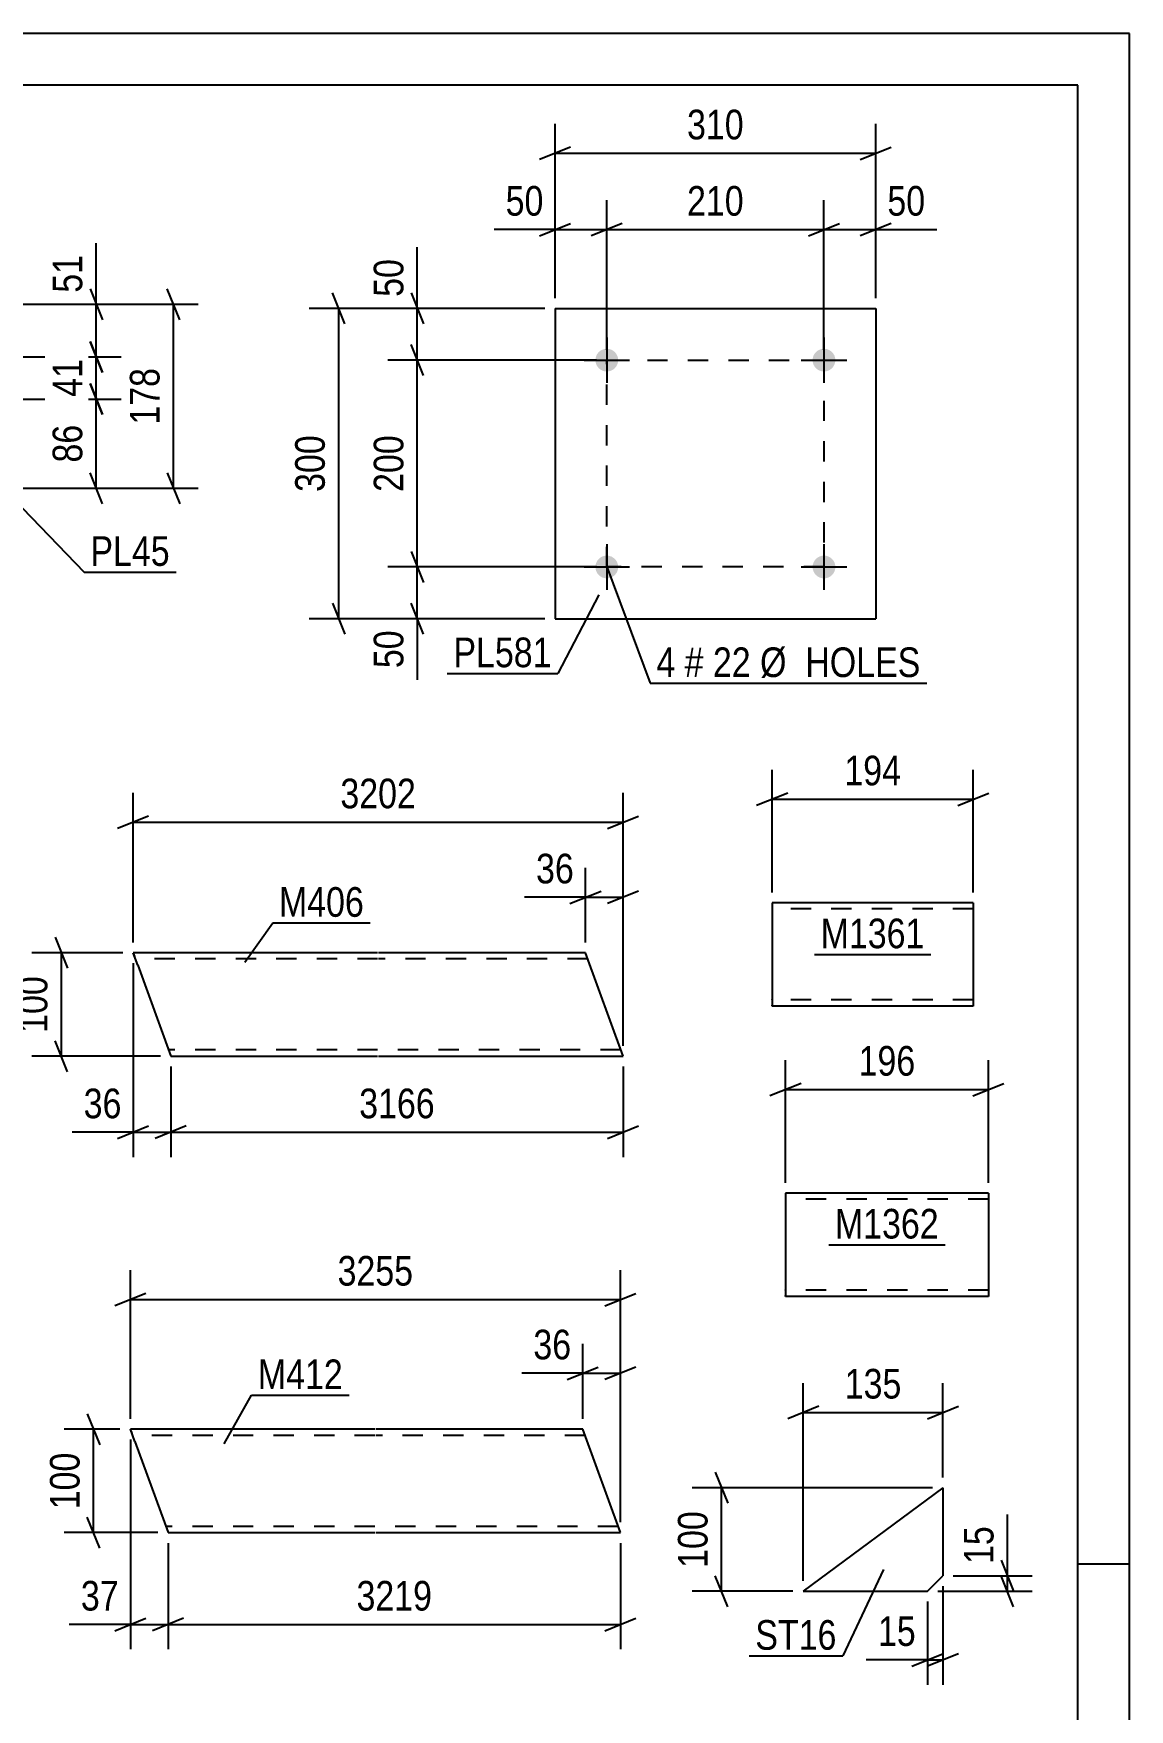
# Model space of a CAD drawing. Header units: millimetres. Extents: x 0 to 420, y 0 to 297.
# Drawn here: x 314 to 420, y 135 to 297 of the extents above; entities that cross this region are included whole.
import ezdxf

# ---------------------------------------------------------------- set-up
doc = ezdxf.new("R2010")
doc.units = ezdxf.units.MM
doc.linetypes.add('DXK_LINE_DOT2', pattern=[3.9198, 1.9599, -1.9599])
doc.styles.add('Arial Narrow', font='ARIALN.TTF', dxfattribs={"height": 0.2})

# ---------------------------------------------------------------- blocks, each defined once
blk = doc.blocks.new('Unknown-283123493-1133')
at = {"color": 5, "linetype": 'Continuous'}
for p, q in [((420, 297), (0, 297)), ((420, 0), (420, 297)), ((415, 292), (5, 292)), ((415, 5), (415, 292)), ((420, 149), (415, 149))]:
    blk.add_line(p, q, dxfattribs=at)
blk = doc.blocks.new('Part-283123493-1661 - 1645')
at = {"color": 2, "linetype": 'Continuous'}
for p, q in [((324.1, 206.92), (323.66, 208.12)), ((347.3, 208.12), (323.66, 208.12)), ((367.4, 208.12), (347.4, 208.12)), ((371.04, 198.12), (367.4, 208.12)), ((324.1, 206.92), (327.3, 198.12)), ((327.3, 198.12), (347.3, 198.12)), ((347.4, 198.12), (371.04, 198.12))]:
    blk.add_line(p, q, dxfattribs=at)
at = {"color": 7, "linetype": 'DXK_LINE_DOT2'}
for p, q in [((323.66, 208.12), (323.7, 208.03)), ((323.7, 208.03), (323.79, 207.77)), ((347.3, 207.52), (323.88, 207.52)), ((367.62, 207.52), (347.4, 207.52)), ((347.3, 198.72), (327.08, 198.72)), ((370.82, 198.72), (347.4, 198.72))]:
    blk.add_line(p, q, dxfattribs=at)
blk = doc.blocks.new('Part-283123493-1247 - 1229')
at = {"color": 2, "linetype": 'Continuous'}
for p, q in [((323.83, 160.85), (323.39, 162.05)), ((347.04, 162.05), (323.39, 162.05)), ((367.14, 162.05), (347.14, 162.05)), ((370.78, 152.05), (367.14, 162.05)), ((323.83, 160.85), (327.04, 152.05)), ((327.04, 152.05), (347.04, 152.05)), ((347.14, 152.05), (370.78, 152.05))]:
    blk.add_line(p, q, dxfattribs=at)
at = {"color": 7, "linetype": 'DXK_LINE_DOT2'}
for p, q in [((323.39, 162.05), (323.42, 161.96)), ((323.42, 161.96), (323.52, 161.7)), ((347.04, 161.45), (323.61, 161.45)), ((367.36, 161.45), (347.14, 161.45)), ((347.04, 152.65), (326.82, 152.65)), ((370.56, 152.65), (347.14, 152.65))]:
    blk.add_line(p, q, dxfattribs=at)
blk = doc.blocks.new('Part-283123493-10330 - 10324')
at = {"color": 2, "linetype": 'Continuous'}
for p, q in [((401.96, 156.39), (388.46, 146.39)), ((401.96, 156.39), (401.96, 147.89)), ((400.46, 146.39), (401.96, 147.89)), ((388.46, 146.39), (400.46, 146.39))]:
    blk.add_line(p, q, dxfattribs=at)
blk = doc.blocks.new('Part-283123493-10507 - 10501')
at = {"color": 2, "linetype": 'Continuous'}
for p, q in [((404.89, 212.96), (385.45, 212.96)), ((385.45, 212.96), (385.45, 203.05)), ((404.89, 212.96), (404.89, 202.96)), ((385.45, 202.96), (385.45, 203.05)), ((404.89, 202.96), (385.45, 202.96))]:
    blk.add_line(p, q, dxfattribs=at)
at = {"color": 7, "linetype": 'DXK_LINE_DOT2'}
for p, q in [((404.89, 212.36), (385.45, 212.36)), ((385.45, 203.56), (385.45, 203.61)), ((404.89, 203.56), (385.45, 203.56)), ((404.89, 203.56), (404.89, 203.61))]:
    blk.add_line(p, q, dxfattribs=at)
blk = doc.blocks.new('Part-283123493-10567 - 10523')
at = {"color": 2, "linetype": 'Continuous'}
for p, q in [((364.46, 270.42), (364.46, 240.42)), ((364.46, 270.42), (395.46, 270.42)), ((395.46, 270.42), (395.46, 240.42)), ((364.46, 240.42), (395.46, 240.42))]:
    blk.add_line(p, q, dxfattribs=at)
blk = doc.blocks.new('Bolt-283123493-10557 - 10523')
at = {"linetype": 'Continuous'}
for points in [[(370.56, 265.42, -1), (368.36, 265.42, -1)], [(391.56, 265.42, -1), (389.36, 265.42, -1)]]:
    blk.add_hatch(color=1, dxfattribs=at).paths.add_polyline_path(points)
at = {"color": 1, "linetype": 'Continuous'}
for p, q in [((369.46, 267.62), (369.46, 263.22)), ((390.46, 267.62), (390.46, 263.22)), ((367.26, 265.42), (371.66, 265.42)), ((388.26, 265.42), (392.66, 265.42))]:
    blk.add_line(p, q, dxfattribs=at)
blk = doc.blocks.new('Bolt-283123493-10562 - 10523')
at = {"linetype": 'Continuous'}
for points in [[(370.56, 245.42, -1), (368.36, 245.42, -1)], [(391.56, 245.42, -1), (389.36, 245.42, -1)]]:
    blk.add_hatch(color=1, dxfattribs=at).paths.add_polyline_path(points)
at = {"color": 1, "linetype": 'Continuous'}
for p, q in [((369.46, 247.62), (369.46, 243.22)), ((390.46, 247.62), (390.46, 243.22)), ((367.26, 245.42), (371.66, 245.42)), ((388.26, 245.42), (392.66, 245.42))]:
    blk.add_line(p, q, dxfattribs=at)
blk = doc.blocks.new('Part-283123493-10686 - 10680')
at = {"color": 2, "linetype": 'Continuous'}
for p, q in [((406.36, 184.89), (386.74, 184.89)), ((386.74, 184.89), (386.74, 174.98)), ((406.36, 184.89), (406.36, 174.89)), ((386.74, 174.89), (386.74, 174.98)), ((406.36, 174.89), (386.74, 174.89))]:
    blk.add_line(p, q, dxfattribs=at)
at = {"color": 7, "linetype": 'DXK_LINE_DOT2'}
for p, q in [((406.36, 184.29), (386.74, 184.29)), ((386.74, 175.49), (386.74, 175.53)), ((406.36, 175.49), (386.74, 175.49)), ((406.36, 175.49), (406.36, 175.53))]:
    blk.add_line(p, q, dxfattribs=at)
blk = doc.blocks.new('Rectangle-283123493-16461 - 10523')
at = {"color": 1, "linetype": 'DXK_LINE_DOT2'}
blk.add_lwpolyline([(369.46, 265.42), (390.46, 265.42), (390.46, 245.42), (369.46, 245.42), (369.46, 265.42)], close=True, dxfattribs=at)
blk = doc.blocks.new('StraightDimension-283123493-1717 - 1645')
at = {"color": 7, "linetype": 'Continuous'}
for p, q in [((367.4, 209.12), (367.4, 216.33)), ((371.04, 199.12), (371.04, 216.33)), ((365.9, 212.88), (368.9, 214.08)), ((372.54, 214.08), (369.54, 212.88)), ((367.4, 213.48), (371.04, 213.48))]:
    blk.add_line(p, q, dxfattribs=at)
at = {"color": 0}
blk.add_wipeout([(366.88, 214.23), (366.88, 218.43), (362.02, 218.43), (362.02, 214.23)], dxfattribs=at)
at = {"color": 7, "linetype": 'Continuous'}
blk.add_line((367.4, 213.48), (361.5, 213.48), dxfattribs=at)
blk.add_line((367.4, 213.48), (361.5, 213.48), dxfattribs=at)
at = {"color": 3, "style": 'Arial Narrow'}
blk.add_text('36', height=2.863, dxfattribs=at).set_placement((362.62, 214.83))
blk = doc.blocks.new('StraightDimension-283123493-1752 - 1645')
at = {"color": 7, "linetype": 'Continuous'}
for p, q in [((323.66, 209.12), (323.66, 223.59)), ((371.04, 199.12), (371.04, 223.59)), ((325.16, 221.34), (322.16, 220.14)), ((323.66, 220.74), (371.04, 220.74)), ((369.54, 220.14), (372.54, 221.34))]:
    blk.add_line(p, q, dxfattribs=at)
at = {"color": 0}
blk.add_wipeout([(351.61, 221.49), (351.61, 225.69), (343.1, 225.69), (343.1, 221.49)], dxfattribs=at)
at = {"color": 3, "style": 'Arial Narrow'}
blk.add_text('3202', height=2.863, dxfattribs=at).set_placement((343.7, 222.09))
blk = doc.blocks.new('StraightDimension-283123493-1664 - 1645')
at = {"color": 7, "linetype": 'Continuous'}
for p, q in [((316.12, 209.62), (317.32, 206.62)), ((322.66, 208.12), (313.87, 208.12)), ((316.72, 198.12), (316.72, 208.12)), ((317.32, 196.62), (316.12, 199.62)), ((326.3, 198.12), (313.87, 198.12))]:
    blk.add_line(p, q, dxfattribs=at)
at = {"color": 0}
blk.add_wipeout([(315.97, 206.46), (311.77, 206.46), (311.77, 199.78), (315.97, 199.78)], dxfattribs=at)
at = {"color": 3, "style": 'Arial Narrow'}
blk.add_text('100', height=2.863, rotation=90.0002, dxfattribs=at).set_placement((315.37, 200.38))
blk = doc.blocks.new('StraightDimension-283123493-1682 - 1645')
at = {"color": 7, "linetype": 'Continuous'}
for p, q in [((323.66, 207.12), (323.66, 188.37)), ((327.3, 197.12), (327.3, 188.37)), ((322.16, 190.17), (325.16, 191.37)), ((328.8, 191.37), (325.8, 190.17)), ((323.66, 190.77), (327.3, 190.77))]:
    blk.add_line(p, q, dxfattribs=at)
at = {"color": 0}
blk.add_wipeout([(323.14, 191.52), (323.14, 195.72), (318.28, 195.72), (318.28, 191.52)], dxfattribs=at)
at = {"color": 7, "linetype": 'Continuous'}
blk.add_line((323.66, 190.77), (317.76, 190.77), dxfattribs=at)
blk.add_line((323.66, 190.77), (317.76, 190.77), dxfattribs=at)
at = {"color": 3, "style": 'Arial Narrow'}
blk.add_text('36', height=2.863, dxfattribs=at).set_placement((318.88, 192.12))
blk = doc.blocks.new('StraightDimension-283123493-1699 - 1645')
at = {"color": 7, "linetype": 'Continuous'}
for p, q in [((327.3, 197.12), (327.3, 188.37)), ((371.04, 197.12), (371.04, 188.37)), ((328.8, 191.37), (325.8, 190.17)), ((369.54, 190.17), (372.54, 191.37)), ((327.3, 190.77), (371.04, 190.77))]:
    blk.add_line(p, q, dxfattribs=at)
at = {"color": 0}
blk.add_wipeout([(353.43, 191.52), (353.43, 195.72), (344.92, 195.72), (344.92, 191.52)], dxfattribs=at)
at = {"color": 3, "style": 'Arial Narrow'}
blk.add_text('3166', height=2.863, dxfattribs=at).set_placement((345.52, 192.12))
blk = doc.blocks.new('StraightDimension-283123493-1250 - 1229')
at = {"color": 7, "linetype": 'Continuous'}
for p, q in [((323.39, 163.05), (323.39, 177.44)), ((370.78, 153.05), (370.78, 177.44)), ((324.89, 175.19), (321.89, 173.99)), ((369.28, 173.99), (372.28, 175.19)), ((323.39, 174.59), (370.78, 174.59))]:
    blk.add_line(p, q, dxfattribs=at)
at = {"color": 0}
blk.add_wipeout([(351.34, 175.34), (351.34, 179.54), (342.83, 179.54), (342.83, 175.34)], dxfattribs=at)
at = {"color": 3, "style": 'Arial Narrow'}
blk.add_text('3255', height=2.863, dxfattribs=at).set_placement((343.43, 175.94))
blk = doc.blocks.new('StraightDimension-283123493-1328 - 1229')
at = {"color": 7, "linetype": 'Continuous'}
for p, q in [((323.39, 161.05), (323.39, 140.77)), ((327.04, 151.05), (327.04, 140.77)), ((321.89, 142.57), (324.89, 143.77)), ((323.39, 143.17), (327.04, 143.17)), ((328.54, 143.77), (325.54, 142.57))]:
    blk.add_line(p, q, dxfattribs=at)
at = {"color": 0}
blk.add_wipeout([(322.87, 143.92), (322.87, 148.12), (318.01, 148.12), (318.01, 143.92)], dxfattribs=at)
at = {"color": 7, "linetype": 'Continuous'}
blk.add_line((323.39, 143.17), (317.48, 143.17), dxfattribs=at)
blk.add_line((323.39, 143.17), (317.48, 143.17), dxfattribs=at)
at = {"color": 3, "style": 'Arial Narrow'}
blk.add_text('37', height=2.863, dxfattribs=at).set_placement((318.61, 144.52))
blk = doc.blocks.new('StraightDimension-283123493-1307 - 1229')
at = {"color": 7, "linetype": 'Continuous'}
for p, q in [((327.04, 151.05), (327.04, 140.77)), ((370.78, 151.05), (370.78, 140.77)), ((328.54, 143.77), (325.54, 142.57)), ((327.04, 143.17), (370.78, 143.17)), ((369.28, 142.57), (372.28, 143.77))]:
    blk.add_line(p, q, dxfattribs=at)
at = {"color": 0}
blk.add_wipeout([(353.17, 143.92), (353.17, 148.12), (344.66, 148.12), (344.66, 143.92)], dxfattribs=at)
at = {"color": 3, "style": 'Arial Narrow'}
blk.add_text('3219', height=2.863, dxfattribs=at).set_placement((345.26, 144.52))
blk = doc.blocks.new('StraightDimension-283123493-1268 - 1229')
at = {"color": 7, "linetype": 'Continuous'}
for p, q in [((367.14, 163.05), (367.14, 170.31)), ((370.78, 153.05), (370.78, 170.31)), ((365.64, 166.86), (368.64, 168.06)), ((367.14, 167.46), (370.78, 167.46)), ((372.28, 168.06), (369.28, 166.86))]:
    blk.add_line(p, q, dxfattribs=at)
at = {"color": 0}
blk.add_wipeout([(366.62, 168.21), (366.62, 172.41), (361.76, 172.41), (361.76, 168.21)], dxfattribs=at)
at = {"color": 7, "linetype": 'Continuous'}
blk.add_line((367.14, 167.46), (361.24, 167.46), dxfattribs=at)
blk.add_line((367.14, 167.46), (361.24, 167.46), dxfattribs=at)
at = {"color": 3, "style": 'Arial Narrow'}
blk.add_text('36', height=2.863, dxfattribs=at).set_placement((362.36, 168.81))
blk = doc.blocks.new('StraightDimension-283123493-1346 - 1229')
at = {"color": 7, "linetype": 'Continuous'}
for p, q in [((322.39, 162.05), (316.98, 162.05)), ((319.23, 163.55), (320.43, 160.55)), ((319.83, 152.05), (319.83, 162.05)), ((320.43, 150.55), (319.23, 153.55)), ((326.04, 152.05), (316.98, 152.05))]:
    blk.add_line(p, q, dxfattribs=at)
at = {"color": 0}
blk.add_wipeout([(319.08, 160.39), (314.88, 160.39), (314.88, 153.71), (319.08, 153.71)], dxfattribs=at)
at = {"color": 3, "style": 'Arial Narrow'}
blk.add_text('100', height=2.863, rotation=90.0002, dxfattribs=at).set_placement((318.48, 154.31))
blk = doc.blocks.new('StraightDimension-283123493-9777 - 9674')
at = {"color": 7, "linetype": 'Continuous'}
for p, q in [((319.49, 272.32), (320.69, 269.32)), ((304.26, 270.82), (322.49, 270.82)), ((320.09, 265.73), (320.09, 270.82)), ((320.69, 264.23), (319.49, 267.23)), ((301.69, 265.73), (322.49, 265.73))]:
    blk.add_line(p, q, dxfattribs=at)
at = {"color": 0}
blk.add_wipeout([(319.34, 276.2), (315.14, 276.2), (315.14, 271.34), (319.34, 271.34)], dxfattribs=at)
at = {"color": 7, "linetype": 'Continuous'}
blk.add_line((320.09, 270.82), (320.09, 276.72), dxfattribs=at)
blk.add_line((320.09, 270.82), (320.09, 276.72), dxfattribs=at)
at = {"color": 3, "style": 'Arial Narrow'}
blk.add_text('51', height=2.863, rotation=90.0002, dxfattribs=at).set_placement((318.74, 271.94))
blk = doc.blocks.new('StraightDimension-283123493-9763 - 9674')
at = {"color": 7, "linetype": 'Continuous'}
for p, q in [((319.49, 263.16), (320.69, 260.16)), ((303.62, 261.66), (322.49, 261.66)), ((320.09, 253.03), (320.09, 261.66)), ((320.69, 251.53), (319.49, 254.53)), ((312.68, 253.03), (322.49, 253.03))]:
    blk.add_line(p, q, dxfattribs=at)
at = {"color": 0}
blk.add_wipeout([(319.34, 259.77), (315.14, 259.77), (315.14, 254.92), (319.34, 254.92)], dxfattribs=at)
at = {"color": 3, "style": 'Arial Narrow'}
blk.add_text('86', height=2.863, rotation=90.0002, dxfattribs=at).set_placement((318.74, 255.52))
blk = doc.blocks.new('StraightDimension-283123493-9769 - 9674')
at = {"color": 7, "linetype": 'Continuous'}
for p, q in [((319.49, 267.23), (320.69, 264.23)), ((301.69, 265.73), (322.49, 265.73)), ((320.09, 261.66), (320.09, 265.73)), ((320.69, 260.16), (319.49, 263.16)), ((303.62, 261.66), (322.49, 261.66))]:
    blk.add_line(p, q, dxfattribs=at)
at = {"color": 0}
blk.add_wipeout([(319.34, 266.12), (315.14, 266.12), (315.14, 261.27), (319.34, 261.27)], dxfattribs=at)
at = {"color": 3, "style": 'Arial Narrow'}
blk.add_text('41', height=2.863, rotation=90.0002, dxfattribs=at).set_placement((318.74, 261.87))
blk = doc.blocks.new('StraightDimension-283123493-9812 - 9674')
at = {"color": 7, "linetype": 'Continuous'}
for p, q in [((328.16, 269.32), (326.96, 272.32)), ((304.26, 270.82), (329.96, 270.82)), ((327.56, 253.03), (327.56, 270.82)), ((326.96, 254.53), (328.16, 251.53)), ((312.68, 253.03), (329.96, 253.03))]:
    blk.add_line(p, q, dxfattribs=at)
at = {"color": 0}
blk.add_wipeout([(326.81, 265.27), (322.61, 265.27), (322.61, 258.58), (326.81, 258.58)], dxfattribs=at)
at = {"color": 3, "style": 'Arial Narrow'}
blk.add_text('178', height=2.863, rotation=90.0002, dxfattribs=at).set_placement((326.21, 259.18))
blk = doc.blocks.new('StraightDimension-283123493-10332 - 10324')
at = {"color": 7, "linetype": 'Continuous'}
for p, q in [((407.6, 149.39), (408.8, 146.39)), ((402.96, 147.89), (410.6, 147.89)), ((408.8, 144.89), (407.6, 147.89)), ((408.2, 146.39), (408.2, 147.89)), ((401.46, 146.39), (410.6, 146.39))]:
    blk.add_line(p, q, dxfattribs=at)
at = {"color": 0}
blk.add_wipeout([(407.45, 153.27), (403.25, 153.27), (403.25, 148.42), (407.45, 148.42)], dxfattribs=at)
at = {"color": 7, "linetype": 'Continuous'}
blk.add_line((408.2, 147.89), (408.2, 153.8), dxfattribs=at)
blk.add_line((408.2, 147.89), (408.2, 153.8), dxfattribs=at)
at = {"color": 3, "style": 'Arial Narrow'}
blk.add_text('15', height=2.863, rotation=90.0002, dxfattribs=at).set_placement((406.85, 149.02))
blk = doc.blocks.new('StraightDimension-283123493-10344 - 10324')
at = {"color": 7, "linetype": 'Continuous'}
for p, q in [((379.95, 157.89), (381.15, 154.89)), ((400.96, 156.39), (377.7, 156.39)), ((380.55, 146.39), (380.55, 156.39)), ((381.15, 144.89), (379.95, 147.89)), ((387.46, 146.39), (377.7, 146.39))]:
    blk.add_line(p, q, dxfattribs=at)
at = {"color": 0}
blk.add_wipeout([(379.8, 154.73), (375.6, 154.73), (375.6, 148.05), (379.8, 148.05)], dxfattribs=at)
at = {"color": 3, "style": 'Arial Narrow'}
blk.add_text('100', height=2.863, rotation=90.0002, dxfattribs=at).set_placement((379.2, 148.65))
blk = doc.blocks.new('StraightDimension-283123493-10353 - 10324')
at = {"color": 7, "linetype": 'Continuous'}
for p, q in [((401.96, 146.89), (401.96, 137.35)), ((400.46, 145.39), (400.46, 137.35)), ((398.96, 139.15), (401.96, 140.35)), ((403.46, 140.35), (400.46, 139.15)), ((400.46, 139.75), (401.96, 139.75))]:
    blk.add_line(p, q, dxfattribs=at)
at = {"color": 0}
blk.add_wipeout([(399.93, 140.5), (399.93, 144.7), (395.08, 144.7), (395.08, 140.5)], dxfattribs=at)
at = {"color": 7, "linetype": 'Continuous'}
blk.add_line((400.46, 139.75), (394.55, 139.75), dxfattribs=at)
blk.add_line((400.46, 139.75), (394.55, 139.75), dxfattribs=at)
at = {"color": 3, "style": 'Arial Narrow'}
blk.add_text('15', height=2.863, dxfattribs=at).set_placement((395.68, 141.1))
blk = doc.blocks.new('StraightDimension-283123493-10367 - 10324')
at = {"color": 7, "linetype": 'Continuous'}
for p, q in [((388.46, 147.39), (388.46, 166.52)), ((401.96, 157.39), (401.96, 166.52)), ((389.96, 164.27), (386.96, 163.07)), ((388.46, 163.67), (401.96, 163.67)), ((400.46, 163.07), (403.46, 164.27))]:
    blk.add_line(p, q, dxfattribs=at)
at = {"color": 0}
blk.add_wipeout([(398.55, 164.42), (398.55, 168.62), (391.87, 168.62), (391.87, 164.42)], dxfattribs=at)
at = {"color": 3, "style": 'Arial Narrow'}
blk.add_text('135', height=2.863, dxfattribs=at).set_placement((392.47, 165.02))
blk = doc.blocks.new('StraightDimension-283123493-10509 - 10501')
at = {"color": 7, "linetype": 'Continuous'}
for p, q in [((385.45, 213.96), (385.45, 225.81)), ((404.89, 213.96), (404.89, 225.81)), ((386.95, 223.56), (383.95, 222.36)), ((385.45, 222.96), (404.89, 222.96)), ((403.39, 222.36), (406.39, 223.56))]:
    blk.add_line(p, q, dxfattribs=at)
at = {"color": 0}
blk.add_wipeout([(398.51, 223.71), (398.51, 227.91), (391.83, 227.91), (391.83, 223.71)], dxfattribs=at)
at = {"color": 3, "style": 'Arial Narrow'}
blk.add_text('194', height=2.863, dxfattribs=at).set_placement((392.43, 224.31))
blk = doc.blocks.new('StraightDimension-283123493-10623 - 10523')
at = {"color": 7, "linetype": 'Continuous'}
for p, q in [((344.14, 268.92), (342.94, 271.92)), ((363.46, 270.42), (340.69, 270.42)), ((343.54, 240.42), (343.54, 270.42)), ((342.94, 241.92), (344.14, 238.92)), ((363.46, 240.42), (340.69, 240.42))]:
    blk.add_line(p, q, dxfattribs=at)
at = {"color": 0}
blk.add_wipeout([(342.79, 258.76), (338.59, 258.76), (338.59, 252.08), (342.79, 252.08)], dxfattribs=at)
at = {"color": 3, "style": 'Arial Narrow'}
blk.add_text('300', height=2.863, rotation=90.0002, dxfattribs=at).set_placement((342.19, 252.68))
blk = doc.blocks.new('StraightDimension-283123493-10569 - 10523')
at = {"color": 7, "linetype": 'Continuous'}
for p, q in [((364.46, 271.42), (364.46, 288.27)), ((395.46, 271.42), (395.46, 288.27)), ((365.96, 286.02), (362.96, 284.82)), ((364.46, 285.42), (395.46, 285.42)), ((393.96, 284.82), (396.96, 286.02))]:
    blk.add_line(p, q, dxfattribs=at)
at = {"color": 0}
blk.add_wipeout([(383.3, 286.17), (383.3, 290.37), (376.62, 290.37), (376.62, 286.17)], dxfattribs=at)
at = {"color": 3, "style": 'Arial Narrow'}
blk.add_text('310', height=2.863, dxfattribs=at).set_placement((377.22, 286.77))
blk = doc.blocks.new('StraightDimension-283123493-10634 - 10523')
at = {"color": 7, "linetype": 'Continuous'}
for p, q in [((350.54, 246.92), (351.74, 243.92)), ((368.46, 245.42), (348.29, 245.42)), ((351.14, 240.42), (351.14, 245.42)), ((351.74, 238.92), (350.54, 241.92)), ((363.46, 240.42), (348.29, 240.42))]:
    blk.add_line(p, q, dxfattribs=at)
at = {"color": 0}
blk.add_wipeout([(350.39, 239.89), (346.19, 239.89), (346.19, 235.04), (350.39, 235.04)], dxfattribs=at)
at = {"color": 7, "linetype": 'Continuous'}
blk.add_line((351.14, 240.42), (351.14, 234.51), dxfattribs=at)
blk.add_line((351.14, 240.42), (351.14, 234.51), dxfattribs=at)
at = {"color": 3, "style": 'Arial Narrow'}
blk.add_text('50', height=2.863, rotation=90.0002, dxfattribs=at).set_placement((349.79, 235.64))
blk = doc.blocks.new('StraightDimension-283123493-10647 - 10523')
at = {"color": 7, "linetype": 'Continuous'}
for p, q in [((351.74, 263.92), (350.54, 266.92)), ((368.46, 265.42), (348.29, 265.42)), ((351.14, 245.42), (351.14, 265.42)), ((350.54, 246.92), (351.74, 243.92)), ((368.46, 245.42), (348.29, 245.42))]:
    blk.add_line(p, q, dxfattribs=at)
at = {"color": 0}
blk.add_wipeout([(350.39, 258.76), (346.19, 258.76), (346.19, 252.08), (350.39, 252.08)], dxfattribs=at)
at = {"color": 3, "style": 'Arial Narrow'}
blk.add_text('200', height=2.863, rotation=90.0002, dxfattribs=at).set_placement((349.79, 252.68))
blk = doc.blocks.new('StraightDimension-283123493-10663 - 10523')
at = {"color": 7, "linetype": 'Continuous'}
for p, q in [((350.54, 271.92), (351.74, 268.92)), ((363.46, 270.42), (348.29, 270.42)), ((351.14, 265.42), (351.14, 270.42)), ((351.74, 263.92), (350.54, 266.92)), ((368.46, 265.42), (348.29, 265.42))]:
    blk.add_line(p, q, dxfattribs=at)
at = {"color": 0}
blk.add_wipeout([(350.39, 275.8), (346.19, 275.8), (346.19, 270.94), (350.39, 270.94)], dxfattribs=at)
at = {"color": 7, "linetype": 'Continuous'}
blk.add_line((351.14, 270.42), (351.14, 276.33), dxfattribs=at)
blk.add_line((351.14, 270.42), (351.14, 276.33), dxfattribs=at)
at = {"color": 3, "style": 'Arial Narrow'}
blk.add_text('50', height=2.863, rotation=90.0002, dxfattribs=at).set_placement((349.79, 271.54))
blk = doc.blocks.new('StraightDimension-283123493-16416 - 10523')
at = {"color": 7, "linetype": 'Continuous'}
for p, q in [((390.46, 266.42), (390.46, 280.89)), ((395.46, 271.42), (395.46, 280.89)), ((388.96, 277.44), (391.96, 278.64)), ((390.46, 278.04), (395.46, 278.04)), ((396.96, 278.64), (393.96, 277.44))]:
    blk.add_line(p, q, dxfattribs=at)
at = {"color": 0}
blk.add_wipeout([(400.84, 278.79), (400.84, 282.99), (395.99, 282.99), (395.99, 278.79)], dxfattribs=at)
at = {"color": 7, "linetype": 'Continuous'}
blk.add_line((395.46, 278.04), (401.37, 278.04), dxfattribs=at)
blk.add_line((395.46, 278.04), (401.37, 278.04), dxfattribs=at)
at = {"color": 3, "style": 'Arial Narrow'}
blk.add_text('50', height=2.863, dxfattribs=at).set_placement((396.59, 279.39))
blk = doc.blocks.new('StraightDimension-283123493-16417 - 10523')
at = {"color": 7, "linetype": 'Continuous'}
for p, q in [((369.46, 266.42), (369.46, 280.89)), ((390.46, 266.42), (390.46, 280.89)), ((370.96, 278.64), (367.96, 277.44)), ((369.46, 278.04), (390.46, 278.04)), ((388.96, 277.44), (391.96, 278.64))]:
    blk.add_line(p, q, dxfattribs=at)
at = {"color": 0}
blk.add_wipeout([(383.3, 278.79), (383.3, 282.99), (376.62, 282.99), (376.62, 278.79)], dxfattribs=at)
at = {"color": 3, "style": 'Arial Narrow'}
blk.add_text('210', height=2.863, dxfattribs=at).set_placement((377.22, 279.39))
blk = doc.blocks.new('StraightDimension-283123493-16418 - 10523')
at = {"color": 7, "linetype": 'Continuous'}
for p, q in [((364.46, 271.42), (364.46, 280.89)), ((369.46, 266.42), (369.46, 280.89)), ((362.96, 277.44), (365.96, 278.64)), ((364.46, 278.04), (369.46, 278.04)), ((370.96, 278.64), (367.96, 277.44))]:
    blk.add_line(p, q, dxfattribs=at)
at = {"color": 0}
blk.add_wipeout([(363.94, 278.79), (363.94, 282.99), (359.08, 282.99), (359.08, 278.79)], dxfattribs=at)
at = {"color": 7, "linetype": 'Continuous'}
blk.add_line((364.46, 278.04), (358.56, 278.04), dxfattribs=at)
blk.add_line((364.46, 278.04), (358.56, 278.04), dxfattribs=at)
at = {"color": 3, "style": 'Arial Narrow'}
blk.add_text('50', height=2.863, dxfattribs=at).set_placement((359.68, 279.39))
blk = doc.blocks.new('StraightDimension-283123493-10688 - 10680')
at = {"color": 7, "linetype": 'Continuous'}
for p, q in [((386.74, 185.89), (386.74, 197.74)), ((406.36, 185.89), (406.36, 197.74)), ((388.24, 195.49), (385.24, 194.29)), ((386.74, 194.89), (406.36, 194.89)), ((404.86, 194.29), (407.86, 195.49))]:
    blk.add_line(p, q, dxfattribs=at)
at = {"color": 0}
blk.add_wipeout([(399.89, 195.64), (399.89, 199.84), (393.21, 199.84), (393.21, 195.64)], dxfattribs=at)
at = {"color": 3, "style": 'Arial Narrow'}
blk.add_text('196', height=2.863, dxfattribs=at).set_placement((393.81, 196.24))
blk = doc.blocks.new('Mark-283123493-1657 - 1645')
at = {"color": 0}
blk.add_wipeout([(345.99, 211.6), (345.99, 214.6), (337.76, 214.6), (337.76, 211.6)], dxfattribs=at)
blk.add_wipeout([(345.99, 211.6), (345.99, 214.6), (337.76, 214.6), (337.76, 211.6)], dxfattribs=at)
at = {"color": 30, "linetype": 'Continuous'}
for p, q in [((334.46, 207.22), (337.16, 211)), ((337.16, 211), (346.59, 211))]:
    blk.add_line(p, q, dxfattribs=at)
at = {"color": 3, "style": 'Arial Narrow'}
blk.add_text('M406', height=2.863, dxfattribs=at).set_placement((337.76, 211.6))
blk = doc.blocks.new('Mark-283123493-1242 - 1229')
at = {"color": 0}
blk.add_wipeout([(343.94, 165.93), (343.94, 168.93), (335.72, 168.93), (335.72, 165.93)], dxfattribs=at)
blk.add_wipeout([(343.94, 165.93), (343.94, 168.93), (335.72, 168.93), (335.72, 165.93)], dxfattribs=at)
at = {"color": 30, "linetype": 'Continuous'}
for p, q in [((332.45, 160.63), (335.12, 165.33)), ((335.12, 165.33), (344.54, 165.33))]:
    blk.add_line(p, q, dxfattribs=at)
at = {"color": 3, "style": 'Arial Narrow'}
blk.add_text('M412', height=2.863, dxfattribs=at).set_placement((335.72, 165.93))
blk = doc.blocks.new('Mark-283123493-9676 - 9674')
at = {"color": 0}
blk.add_wipeout([(327.21, 245.53), (327.21, 248.53), (319.53, 248.53), (319.53, 245.53)], dxfattribs=at)
blk.add_wipeout([(327.21, 245.53), (327.21, 248.53), (319.53, 248.53), (319.53, 245.53)], dxfattribs=at)
at = {"color": 30, "linetype": 'Continuous'}
for p, q in [((308.89, 255.3), (318.93, 244.93)), ((318.93, 244.93), (327.81, 244.93))]:
    blk.add_line(p, q, dxfattribs=at)
at = {"color": 3, "style": 'Arial Narrow'}
blk.add_text('PL45', height=2.863, dxfattribs=at).set_placement((319.53, 245.53))
blk = doc.blocks.new('Mark-283123493-10326 - 10324')
at = {"color": 0}
blk.add_wipeout([(391.68, 140.73), (391.68, 143.73), (383.82, 143.73), (383.82, 140.73)], dxfattribs=at)
blk.add_wipeout([(391.68, 140.73), (391.68, 143.73), (383.82, 143.73), (383.82, 140.73)], dxfattribs=at)
at = {"color": 30, "linetype": 'Continuous'}
for p in [(396.2, 148.48), (383.22, 140.13)]:
    blk.add_line(p, (392.28, 140.13), dxfattribs=at)
at = {"color": 3, "style": 'Arial Narrow'}
blk.add_text('ST16', height=2.863, dxfattribs=at).set_placement((383.82, 140.73))
blk = doc.blocks.new('Mark-283123493-10503 - 10501')
at = {"color": 0}
blk.add_wipeout([(400.19, 208.56), (400.19, 211.56), (390.14, 211.56), (390.14, 208.56)], dxfattribs=at)
blk.add_wipeout([(400.19, 208.56), (400.19, 211.56), (390.14, 211.56), (390.14, 208.56)], dxfattribs=at)
at = {"color": 30, "linetype": 'Continuous'}
blk.add_line((389.54, 207.96), (400.79, 207.96), dxfattribs=at)
at = {"color": 3, "style": 'Arial Narrow'}
blk.add_text('M1361', height=2.863, dxfattribs=at).set_placement((390.14, 208.56))
blk = doc.blocks.new('Mark-283123493-10563 - 10523')
at = {"color": 0}
blk.add_wipeout([(364.14, 235.73), (364.14, 238.73), (354.63, 238.73), (354.63, 235.73)], dxfattribs=at)
blk.add_wipeout([(364.14, 235.73), (364.14, 238.73), (354.63, 238.73), (354.63, 235.73)], dxfattribs=at)
at = {"color": 30, "linetype": 'Continuous'}
for p in [(368.7, 242.73), (354.03, 235.13)]:
    blk.add_line(p, (364.74, 235.13), dxfattribs=at)
at = {"color": 3, "style": 'Arial Narrow'}
blk.add_text('PL581', height=2.863, dxfattribs=at).set_placement((354.63, 235.73))
blk = doc.blocks.new('MarkSet-283123493-16338 - 10523')
at = {"color": 0}
for points in [[(376.09, 234.78), (376.09, 237.78), (374.26, 237.78), (374.26, 234.78)], [(378.82, 234.78), (378.82, 237.78), (376.99, 237.78), (376.99, 234.78)], [(383.38, 234.78), (383.38, 237.78), (379.72, 237.78), (379.72, 234.78)], [(399.8, 234.78), (399.8, 237.78), (384.28, 237.78), (384.28, 234.78)]]:
    blk.add_wipeout(points, dxfattribs=at)
for points in [[(376.09, 234.78), (376.09, 237.78), (374.26, 237.78), (374.26, 234.78)], [(378.82, 234.78), (378.82, 237.78), (376.99, 237.78), (376.99, 234.78)], [(383.38, 234.78), (383.38, 237.78), (379.72, 237.78), (379.72, 234.78)], [(399.8, 234.78), (399.8, 237.78), (384.28, 237.78), (384.28, 234.78)]]:
    blk.add_wipeout(points, dxfattribs=at)
at = {"color": 7, "linetype": 'Continuous'}
for p, q in [((369.46, 245.42), (373.66, 234.18)), ((373.66, 234.18), (400.4, 234.18))]:
    blk.add_line(p, q, dxfattribs=at)
at = {"color": 3, "style": 'Arial Narrow'}
for s, height, p in [('4', 2.86, (374.26, 234.78)), ('#', 2.86, (376.99, 234.78)), ('22', 2.863, (379.72, 234.78)), ('Ø  HOLES', 2.863, (384.28, 234.78))]:
    blk.add_text(s, height=height, dxfattribs=at).set_placement(p)
blk = doc.blocks.new('Mark-283123493-10682 - 10680')
at = {"color": 0}
blk.add_wipeout([(401.58, 180.49), (401.58, 183.49), (391.52, 183.49), (391.52, 180.49)], dxfattribs=at)
blk.add_wipeout([(401.58, 180.49), (401.58, 183.49), (391.52, 183.49), (391.52, 180.49)], dxfattribs=at)
at = {"color": 30, "linetype": 'Continuous'}
blk.add_line((390.92, 179.89), (402.18, 179.89), dxfattribs=at)
at = {"color": 3, "style": 'Arial Narrow'}
blk.add_text('M1362', height=2.863, dxfattribs=at).set_placement((391.52, 180.49))

msp = doc.modelspace()

# ---------------------------------------------------------------- block references
for name in ['Unknown-283123493-1133', 'Part-283123493-10567 - 10523', 'Bolt-283123493-10557 - 10523', 'Rectangle-283123493-16461 - 10523', 'Bolt-283123493-10562 - 10523', 'Part-283123493-10507 - 10501', 'Part-283123493-1661 - 1645', 'Part-283123493-10686 - 10680', 'Part-283123493-1247 - 1229', 'Part-283123493-10330 - 10324']:
    msp.add_blockref(name, (0, 0))

# ---------------------------------------------------------------- next in the draw order: block references
for name in ['StraightDimension-283123493-9777 - 9674', 'StraightDimension-283123493-10623 - 10523', 'StraightDimension-283123493-9763 - 9674', 'StraightDimension-283123493-10509 - 10501', 'StraightDimension-283123493-1717 - 1645', 'Mark-283123493-10503 - 10501', 'StraightDimension-283123493-10688 - 10680', 'Mark-283123493-10682 - 10680', 'StraightDimension-283123493-1250 - 1229', 'StraightDimension-283123493-10332 - 10324']:
    msp.add_blockref(name, (0, 0))

# ---------------------------------------------------------------- next in the draw order: block references
for name in ['StraightDimension-283123493-10569 - 10523', 'StraightDimension-283123493-9769 - 9674', 'StraightDimension-283123493-10634 - 10523', 'StraightDimension-283123493-1752 - 1645', 'StraightDimension-283123493-1268 - 1229', 'Mark-283123493-1242 - 1229', 'StraightDimension-283123493-1328 - 1229', 'StraightDimension-283123493-10344 - 10324']:
    msp.add_blockref(name, (0, 0))

# ---------------------------------------------------------------- next in the draw order: block references
for name in ['StraightDimension-283123493-16416 - 10523', 'StraightDimension-283123493-9812 - 9674', 'StraightDimension-283123493-10647 - 10523', 'Mark-283123493-10563 - 10523', 'Mark-283123493-1657 - 1645', 'StraightDimension-283123493-1664 - 1645', 'StraightDimension-283123493-1307 - 1229', 'StraightDimension-283123493-10353 - 10324']:
    msp.add_blockref(name, (0, 0))

# ---------------------------------------------------------------- next in the draw order: block references
for name in ['StraightDimension-283123493-10663 - 10523', 'Mark-283123493-9676 - 9674', 'MarkSet-283123493-16338 - 10523', 'StraightDimension-283123493-1682 - 1645', 'StraightDimension-283123493-10367 - 10324', 'StraightDimension-283123493-1346 - 1229']:
    msp.add_blockref(name, (0, 0))

# ---------------------------------------------------------------- next in the draw order: block references
for name in ['StraightDimension-283123493-16417 - 10523', 'StraightDimension-283123493-1699 - 1645', 'Mark-283123493-10326 - 10324']:
    msp.add_blockref(name, (0, 0))

# ---------------------------------------------------------------- next in the draw order: block references
msp.add_blockref('StraightDimension-283123493-16418 - 10523', (0, 0))

doc.saveas('drawing.dxf')
